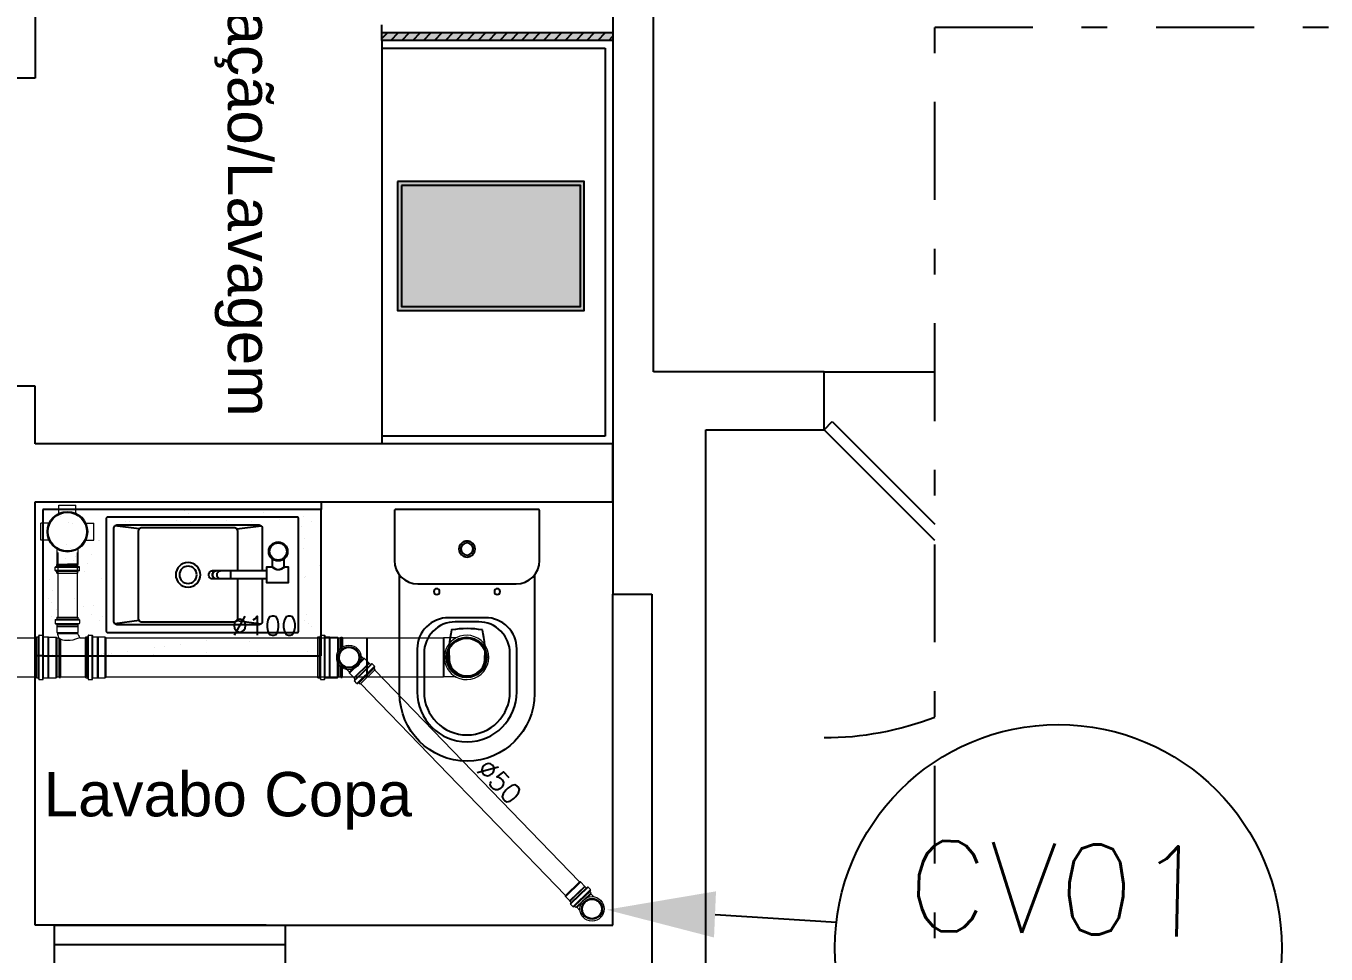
# Model space of a CAD drawing. Header units: millimetres. Extents: x 1573 to 2177, y 1587 to 1932.
# Drawn here: x 1903.74 to 1908.8, y 1916.92 to 1920.53 of the extents above; entities that cross this region are included whole.
import ezdxf
from ezdxf.enums import TextEntityAlignment as Align

# ---------------------------------------------------------------- set-up
doc = ezdxf.new("R2010")
doc.units = ezdxf.units.MM
doc.header["$LTSCALE"] = 0.03
doc.linetypes.add('DASHDOT', pattern=[25.4, 12.7, -6.35, 0, -6.35])
for name, color, linetype in [('-HIDRO', 8, 'Continuous'), ('A-PEN-C', 4, 'Continuous'), ('Esgoto', 2, 'Continuous'), ('PL5', 5, 'Continuous'), ('SANITÁRIO', 2, 'Continuous'), ('Texto-Tubos', 7, 'Continuous'), ('Tinterno', 9, 'Continuous')]:
    doc.layers.add(name, color=color, linetype=linetype)
doc.layers.add('TigreCad', color=2, linetype='Continuous', lineweight=13)
doc.styles.add('ARIAL', font='arial.ttf')
doc.styles.add('ROMANS', font='romans.shx', dxfattribs={"height": 0.1})
doc.styles.add('TCTUBOS-TXT', font='txt.shx')

# ---------------------------------------------------------------- blocks, each defined once
blk = doc.blocks.new('*E343')
at = {"layer": 'PL5'}
for start_param, end_param in [(6.280062, 6.283074), (3.141482, 3.144722)]:
    blk.add_ellipse((267.3897, 16.2106), major_axis=(-0.0103, 0), ratio=0.866025, start_param=start_param, end_param=end_param, dxfattribs=at)
blk = doc.blocks.new('trn1050p')
at = {"layer": 'TigreCad'}
for p, q in [((-57.6, 73.2), (-57.6, 63.8)), ((-56.9, 74.2), (-54, 75)), ((-56.6, 73.2), (56.6, 73.2)), ((-53.3, 80.4), (-53.3, 76)), ((-53.3, 80.4), (53.2, 80.4)), ((53.2, 80.4), (53.2, 76)), ((56.9, 74.2), (54, 75)), ((57.6, 73.2), (57.6, 63.8)), ((-56.7, 62.8), (-54.2, 62.6)), ((-56.6, 63.8), (56.6, 63.8)), ((-53.3, 61.6), (-53.3, 49.5)), ((-53.3, 49.5), (53.2, 49.5)), ((-53.3, 49.5), (-53, 49.2)), ((-53, 49.2), (-53, 29.5)), ((53.2, 49.5), (53, 49.2)), ((53, 49.2), (53, 29.5)), ((53.2, 61.6), (53.2, 49.5)), ((56.7, 62.8), (54.2, 62.6)), ((-53, 29.5), (53, 29.5)), ((-53, 29.5), (-50.8, 27.3)), ((-50.8, 21.1), (-52.3, 21)), ((-52.3, 21), (49.3, 21)), ((-52.3, 21), (-52.3, 18)), ((-52.3, 18), (47.6, 18)), ((-50.8, 17.9), (-52.3, 18)), ((-50.8, 27.3), (-50.8, 21.1)), ((-50.8, 21.1), (49.4, 21.1)), ((-50.8, 17.9), (-50.8, -47.6)), ((53, 29.5), (50.8, 27.3)), ((50.8, 27.3), (50.8, 24.3)), ((64.7, 27.1), (63.5, 26)), ((81.5, 27.1), (64.7, 27.1)), ((64.7, 27.1), (64.7, -27.1)), ((81.7, 27.3), (81.5, 27.1)), ((81.7, 27.3), (81.7, -27.4)), ((86.3, 27.3), (81.7, 27.3)), ((87.6, 30.9), (87.3, 28.3)), ((87.8, 30.8), (87.8, -30.8)), ((97.3, 31.8), (88.6, 31.8)), ((97.3, 30.8), (97.3, -30.8)), ((98.3, 31.1), (99.1, 28.1)), ((104.4, 27.3), (100, 27.3)), ((104.4, 27.3), (104.4, -27.4)), ((50.8, -32.8), (50.8, -47.6)), ((64.7, -27.1), (63.6, -26.1)), ((81.5, -27.1), (64.7, -27.1)), ((81.7, -27.4), (81.5, -27.1)), ((86.3, -27.4), (81.7, -27.4)), ((87.6, -30.9), (87.3, -28.3)), ((97.3, -31.8), (88.6, -31.8)), ((98.3, -31.1), (99.1, -28.1)), ((104.4, -27.4), (100, -27.4))]:
    blk.add_line(p, q, dxfattribs=at)
blk.add_lwpolyline([(51.2, -32, -0.027298), (47.1, -21.2, -0.106485), (44.2, 7.1, -0.145484), (51.2, 23.5, -0.158336)], format="xyb", dxfattribs=at)
for centre, radius, start, end in [((-56.6, 73.2), 1, 105, 180), ((-54.2, 76), 1, 285, 0), ((54.2, 76), 1, 180, 255), ((56.6, 73.2), 1, 0, 75), ((-56.6, 63.8), 1, 180, 265), ((-54.2, 61.6), 1, 0, 85), ((54.2, 61.6), 1, 95, 180), ((56.6, 63.8), 1, 275, 0), ((51.8, 24.3), 1, 180, 286.0322), ((82, -80.8), 108.3, 99.8299, 106.0322), ((86.3, 28.4), 1, 270, 355), ((88.6, 30.8), 1, 90, 175), ((97.3, 30.8), 1, 15, 90), ((100, 28.4), 1, 195, 270), ((51.8, -32.8), 1, 122.215, 180), ((82, -80.8), 57.6, 108.588, 122.215), ((86.3, -28.4), 1, 5, 90), ((88.6, -30.8), 1, 185, 270), ((97.3, -30.8), 1, 270, 345), ((100, -28.4), 1, 90, 165)]:
    blk.add_arc(centre, radius, start, end, dxfattribs=at)
at = {"layer": 'Tinterno'}
for p, q in [((-53.3, 75.2), (53.2, 75.2)), ((-53.3, 62.5), (53.2, 62.5)), ((-53, 49.2), (53, 49.2)), ((-50.8, 27.3), (50.8, 27.3)), ((-50.8, 17.9), (47.5, 17.9)), ((62.9, 25.3), (62.9, -26.4)), ((81.5, 27.1), (81.5, -27.1)), ((87.3, 27.3), (87.3, -27.4)), ((99.3, 27.3), (99.3, -27.4)), ((-50.8, -47.6), (50.8, -47.6))]:
    blk.add_line(p, q, dxfattribs=at)
blk = doc.blocks.new('j9n100s')
at = {"layer": 'TigreCad'}
for p, q in [((27.3, 50.8), (60, 50.8)), ((27.3, -50.8), (60, -50.8))]:
    blk.add_line(p, q, dxfattribs=at)
blk.add_circle((0, 0), 53.2, dxfattribs=at)
for start, end in [(61.785, 298.215), (298.215, 61.785)]:
    blk.add_arc((0, 0), 57.7, start, end, dxfattribs=at)
at = {"layer": 'Tinterno'}
blk.add_line((60, -50.8), (60, 50.8), dxfattribs=at)
blk.add_circle((0, 0), 51, dxfattribs=at)
blk = doc.blocks.new('11031030p')
at = {"layer": 'TigreCad'}
for p, q in [((0, -53.3), (0, 53.2)), ((0, 53.2), (4.4, 53.2)), ((6.2, 56.9), (5.4, 54)), ((7.2, 57.6), (16.6, 57.6)), ((7.2, -56.7), (7.2, 56.6)), ((16.6, -56.7), (16.6, 56.6)), ((17.6, 56.7), (17.8, 54.2)), ((18.8, 53.2), (30.9, 53.2)), ((30.9, 53.2), (31.2, 53)), ((50.9, 53), (31.2, 53)), ((50.9, 53), (53.1, 50.8)), ((53.1, -50.8), (53.1, 50.8)), ((0, -53.3), (4.4, -53.3)), ((6.2, -56.9), (5.4, -54)), ((7.2, -57.7), (16.6, -57.7)), ((17.6, -56.7), (17.8, -54.2)), ((18.8, -53.3), (30.9, -53.3)), ((30.9, -53.3), (31.2, -53)), ((31.2, -53), (50.9, -53)), ((50.9, -53), (53.1, -50.8))]:
    blk.add_line(p, q, dxfattribs=at)
for centre, start, end in [((4.4, 54.2), 270, 345), ((7.2, 56.6), 90, 165), ((16.6, 56.6), 5, 90), ((18.8, 54.2), 185, 270), ((4.4, -54.2), 15, 90), ((7.2, -56.7), 195, 270), ((16.6, -56.7), 270, 355), ((18.8, -54.2), 90, 175)]:
    blk.add_arc(centre, 1, start, end, dxfattribs=at)
at = {"layer": 'Tinterno'}
for p, q in [((5.2, -53.3), (5.2, 53.2)), ((17.9, -53.3), (17.9, 53.2)), ((30.9, 53.2), (30.9, -53.3)), ((31.2, 53), (31.2, -53)), ((50.9, 53), (50.9, -53))]:
    blk.add_line(p, q, dxfattribs=at)
blk = doc.blocks.new('trn1050s')
at = {"layer": 'TigreCad'}
for p, q in [((-80.4, -53.3), (-80.4, 53.3)), ((-80.4, 53.3), (-76, 53.3)), ((-74.2, 56.9), (-75, 54)), ((-73.2, 57.7), (-63.8, 57.7)), ((-73.2, -56.6), (-73.2, 56.7)), ((-63.8, -56.6), (-63.8, 56.7)), ((-62.8, 56.7), (-62.6, 54.2)), ((-61.6, 53.3), (-49.5, 53.3)), ((-49.5, -53.3), (-49.5, 53.3)), ((-49.5, 53.3), (-49.2, 53)), ((-49.2, 53), (-29.5, 53)), ((-29.5, 53), (-29.5, 11.9)), ((-29.5, 53), (-27.3, 50.8)), ((-27.3, 50.8), (-21.1, 50.8)), ((-21.1, 50.8), (-21, 52.3)), ((-21, 52.3), (-21, 23.9)), ((-21, 52.3), (-18, 52.3)), ((-18, 52.3), (-18, 26.2)), ((-17.9, 50.8), (-18, 52.3)), ((-17.9, 50.8), (47.6, 50.8)), ((-29.5, -53), (-29.5, -11.9)), ((-21, -52.3), (-21, -23.9)), ((-18, -52.3), (-18, -26.2)), ((-80.4, -53.3), (-76, -53.3)), ((-74.2, -56.9), (-75, -54)), ((-73.2, -57.6), (-63.8, -57.6)), ((-62.8, -56.7), (-62.6, -54.2)), ((-61.6, -53.3), (-49.5, -53.3)), ((-49.5, -53.3), (-49.2, -53)), ((-49.2, -53), (-29.5, -53)), ((-29.5, -53), (-27.3, -50.8)), ((-27.3, -50.8), (-21.1, -50.8)), ((-21.1, -50.8), (-21, -52.3)), ((-21, -52.3), (-18, -52.3)), ((-17.9, -50.8), (-18, -52.3)), ((-17.9, -50.8), (47.6, -50.8))]:
    blk.add_line(p, q, dxfattribs=at)
for radius in [31.8, 25.6]:
    blk.add_circle((0, 0), radius, dxfattribs=at)
for centre, start, end in [((-76, 54.2), 270, 345), ((-73.2, 56.7), 90, 165), ((-63.8, 56.7), 5, 90), ((-61.6, 54.2), 185, 270), ((-76, -54.2), 15, 90), ((-73.2, -56.6), 195, 270), ((-63.8, -56.6), 270, 355), ((-61.6, -54.2), 90, 175)]:
    blk.add_arc(centre, 1, start, end, dxfattribs=at)
at = {"layer": 'Tinterno'}
for p, q in [((-75.2, -53.3), (-75.2, 53.3)), ((-62.5, -53.3), (-62.5, 53.3)), ((-49.2, -53), (-49.2, 53)), ((-27.3, 50.8), (-27.3, 16.3)), ((-21.1, 50.8), (-21.1, 23.8)), ((-17.9, 50.8), (-17.9, 26.3)), ((47.6, -50.8), (47.6, 50.8)), ((-27.3, -50.8), (-27.3, -16.3)), ((-21.1, -50.8), (-21.1, -23.8)), ((-17.9, -50.8), (-17.9, -26.3))]:
    blk.add_line(p, q, dxfattribs=at)
blk.add_circle((0, 0), 27.3, dxfattribs=at)
blk = doc.blocks.new('j9n50s')
at = {"layer": 'TigreCad'}
for p, q in [((19.2, 25.4), (30.3, 25.4)), ((19.2, -25.4), (30.3, -25.4))]:
    blk.add_line(p, q, dxfattribs=at)
for radius in [31.8, 27.4]:
    blk.add_circle((0, 0), radius, dxfattribs=at)
at = {"layer": 'Tinterno'}
for p, q in [((30.3, 25.4), (30.3, 9.7)), ((30.3, -9.7), (30.3, -25.4))]:
    blk.add_line(p, q, dxfattribs=at)
blk.add_circle((0, 0), 25.6, dxfattribs=at)
blk = doc.blocks.new('j9n50d')
at = {"layer": 'TigreCad'}
for p, q in [((28.5, 25.4), (0, 25.4)), ((30.3, 27.2), (28.5, 25.4)), ((30.3, -27.1), (30.3, 27.2)), ((47.1, 27.2), (30.3, 27.2)), ((47.3, 27.4), (47.1, 27.2)), ((47.1, -27.1), (47.1, 27.2)), ((51.9, 27.4), (47.3, 27.4)), ((53.2, 30.9), (52.9, 28.3)), ((53.4, 30.8), (53.4, -30.8)), ((62.9, 31.8), (54.2, 31.8)), ((62.9, 30.8), (62.9, -30.8)), ((63.9, 31.1), (64.7, 28.1)), ((70, 27.4), (65.6, 27.4)), ((70, 27.4), (70, -27.4)), ((28.5, -25.3), (0, -25.3)), ((30.3, -27.1), (28.5, -25.3)), ((47.1, -27.1), (30.3, -27.1)), ((47.3, -27.4), (47.1, -27.1)), ((51.9, -27.4), (47.3, -27.4)), ((53.2, -30.9), (52.9, -28.3)), ((62.9, -31.8), (54.2, -31.8)), ((63.9, -31.1), (64.7, -28.1)), ((70, -27.4), (65.6, -27.4))]:
    blk.add_line(p, q, dxfattribs=at)
for centre, radius, start, end in [((0, 0), 25.4, 90, 270), ((51.9, 28.4), 1, 270, 355), ((54.2, 30.8), 1, 90, 175), ((62.9, 30.8), 1, 15, 90), ((65.6, 28.4), 1, 195, 270), ((51.9, -28.4), 1, 5, 90), ((54.2, -30.8), 1, 185, 270), ((62.9, -30.8), 1, 270, 345), ((65.6, -28.4), 1, 90, 165)]:
    blk.add_arc(centre, radius, start, end, dxfattribs=at)
at = {"layer": 'Tinterno'}
for p, q in [((28.5, -25.3), (28.5, 25.4)), ((47.3, -27.4), (47.3, 27.4)), ((52.9, 27.4), (52.9, -27.4)), ((64.9, 27.4), (64.9, -27.4))]:
    blk.add_line(p, q, dxfattribs=at)
blk = doc.blocks.new('11030602p')
at = {"layer": 'TigreCad'}
for p, q in [((0, 27.3), (4.4, 27.3)), ((0, -27.3), (0, 27.3)), ((6.1, 31.1), (5.3, 28.1)), ((7.1, 31.8), (15.8, 31.8)), ((7.1, -30.8), (7.1, 30.8)), ((15.8, -30.8), (15.8, 30.8)), ((16.8, 30.9), (17.1, 28.3)), ((18.1, 27.3), (22.7, 27.3)), ((22.7, 27.3), (23, 27.1)), ((39.7, 27.1), (23, 27.1)), ((39.7, 27.1), (41.5, 25.3)), ((41.5, -25.4), (41.5, 25.3)), ((0, -27.3), (4.4, -27.3)), ((6.1, -31.1), (5.3, -28.1)), ((7.1, -31.8), (15.8, -31.8)), ((16.8, -30.9), (17.1, -28.3)), ((18.1, -27.3), (22.7, -27.3)), ((22.7, -27.3), (23, -27.1)), ((39.7, -27.1), (23, -27.1)), ((39.7, -27.1), (41.5, -25.4))]:
    blk.add_line(p, q, dxfattribs=at)
for centre, start, end in [((4.4, 28.4), 270, 345), ((7.1, 30.8), 90, 165), ((15.8, 30.8), 5, 90), ((18.1, 28.4), 185, 270), ((4.4, -28.3), 15, 90), ((7.1, -30.8), 195, 270), ((15.8, -30.8), 270, 355), ((18.1, -28.3), 90, 175)]:
    blk.add_arc(centre, 1, start, end, dxfattribs=at)
at = {"layer": 'Tinterno'}
for p, q in [((5.1, -27.3), (5.1, 27.3)), ((17.1, -27.3), (17.1, 27.3)), ((22.7, 27.3), (22.7, -27.3)), ((23, -27.1), (23, 27.1)), ((39.7, 27.1), (39.7, -27.1))]:
    blk.add_line(p, q, dxfattribs=at)
blk = doc.blocks.new('27120195p')
at = {"layer": 'TigreCad'}
for p, q in [((21.8, 68.8), (-21.8, 68.8)), ((-21.8, 49), (-21.8, 68.8)), ((21.8, 49), (21.8, 68.8)), ((-68.8, -21.8), (-68.8, 21.8)), ((-49, 21.8), (-68.8, 21.8)), ((45.3, 27.1), (84.9, 27.1)), ((85.2, 27.3), (84.9, 27.1)), ((89.7, 27.3), (85.2, 27.3)), ((91, 30.9), (90.7, 28.3)), ((100.7, 31.8), (92, 31.8)), ((92, -30.8), (92, 30.8)), ((100.7, 30.8), (100.7, -30.8)), ((101.7, 31.1), (102.5, 28.1)), ((107.8, 27.3), (103.4, 27.3)), ((107.8, -27.4), (107.8, 27.3)), ((-49, -21.8), (-68.8, -21.8)), ((45.3, -27.2), (84.9, -27.2)), ((85.2, -27.4), (84.9, -27.2)), ((89.7, -27.4), (85.2, -27.4)), ((91, -30.9), (90.7, -28.3)), ((100.7, -31.8), (92, -31.8)), ((101.7, -31.1), (102.5, -28.1)), ((107.8, -27.4), (103.4, -27.4)), ((-21.8, -49), (-21.8, -68.8)), ((21.8, -49), (21.8, -68.8)), ((21.8, -68.8), (-21.8, -68.8))]:
    blk.add_line(p, q, dxfattribs=at)
blk.add_circle((0, 0), 52.8, dxfattribs=at)
for centre, radius, start, end in [((-23.3, 49), 1.5, 295.4103, 0), ((23.3, 49), 1.5, 180, 244.5897), ((-49, 23.3), 1.5, 270, 334.5897), ((89.7, 28.4), 1, 270, 355), ((92, 30.8), 1, 90, 175), ((100.7, 30.8), 1, 15, 90), ((103.4, 28.4), 1, 195, 270), ((-49, -23.3), 1.5, 25.4103, 90), ((89.7, -28.4), 1, 5, 90), ((92, -30.8), 1, 185, 270), ((100.7, -30.8), 1, 270, 345), ((103.4, -28.4), 1, 90, 165), ((-23.3, -49), 1.5, 0, 64.5897), ((23.3, -49), 1.5, 115.4103, 180)]:
    blk.add_arc(centre, radius, start, end, dxfattribs=at)
at = {"layer": 'Tinterno'}
for p, q in [((84.9, 27.1), (84.9, 0)), ((84.9, -27.2), (84.9, 0)), ((85.2, 27.3), (85.2, 0)), ((85.2, -27.4), (85.2, 0)), ((90.7, 27.3), (90.7, -27.4)), ((102.7, 27.3), (102.7, -27.4))]:
    blk.add_line(p, q, dxfattribs=at)
blk.add_circle((0, 0), 50.8, dxfattribs=at)

msp = doc.modelspace()

# ---------------------------------------------------------------- hatches: boundary and pattern name
at = {"layer": '-HIDRO'}
h = msp.add_hatch(color=256, dxfattribs=at)
h.dxf.hatch_style = 1
h.paths.add_polyline_path([(1906.0265, 1920.4756), (1905.1268, 1920.4756), (1905.1268, 1920.5056), (1906.0265, 1920.5056)])
h = msp.add_hatch(color=256, dxfattribs=at)
h.dxf.hatch_style = 1
h.paths.add_polyline_path([(1905.1884, 1919.9257), (1905.1884, 1919.4233), (1905.9157, 1919.4233), (1905.9157, 1919.9257)])

# ---------------------------------------------------------------- linework, layer by layer
for p, q in [((1903.7772, 1922.7722), (1903.7772, 1920.3279)), ((1906.0265, 1922.6267), (1906.0265, 1918.3186)), ((1906.1854, 1919.1838), (1906.1854, 1921.2022)), ((1905.1268, 1920.5056), (1905.1268, 1920.5356)), ((1905.1268, 1920.4823), (1905.1501, 1920.5056)), ((1905.1268, 1920.4756), (1905.1268, 1920.5056)), ((1905.1268, 1920.5056), (1906.0265, 1920.5056)), ((1906.0265, 1920.4756), (1905.1268, 1920.4756)), ((1905.1268, 1920.4756), (1905.1268, 1920.4456)), ((1905.1625, 1920.4756), (1905.1925, 1920.5056)), ((1905.2049, 1920.4756), (1905.2349, 1920.5056)), ((1905.2473, 1920.4756), (1905.2773, 1920.5056)), ((1905.2897, 1920.4756), (1905.3197, 1920.5056)), ((1905.3322, 1920.4756), (1905.3621, 1920.5056)), ((1905.3746, 1920.4756), (1905.4046, 1920.5056)), ((1905.417, 1920.4756), (1905.447, 1920.5056)), ((1905.4594, 1920.4756), (1905.4894, 1920.5056)), ((1905.5018, 1920.4756), (1905.5318, 1920.5056)), ((1905.5442, 1920.4756), (1905.5742, 1920.5056)), ((1905.5866, 1920.4756), (1905.6166, 1920.5056)), ((1905.629, 1920.4756), (1905.659, 1920.5056)), ((1905.6715, 1920.4756), (1905.7015, 1920.5056)), ((1905.7139, 1920.4756), (1905.7439, 1920.5056)), ((1905.7563, 1920.4756), (1905.7863, 1920.5056)), ((1905.7987, 1920.4756), (1905.8287, 1920.5056)), ((1905.8411, 1920.4756), (1905.8711, 1920.5056)), ((1905.8835, 1920.4756), (1905.9135, 1920.5056)), ((1905.9259, 1920.4756), (1905.9559, 1920.5056)), ((1905.9684, 1920.4756), (1905.9983, 1920.5056)), ((1906.0108, 1920.4756), (1906.0265, 1920.4914)), ((1905.1268, 1920.4456), (1905.1268, 1918.9334)), ((1905.1268, 1920.4456), (1905.9965, 1920.4456)), ((1905.9965, 1920.4456), (1905.9965, 1918.9334)), ((1903.7772, 1920.3279), (1903.5523, 1920.3279)), ((1906.8497, 1919.1838), (1906.1854, 1919.1838)), ((1906.8497, 1919.1838), (1907.2816, 1919.1838)), ((1906.8497, 1918.9589), (1906.8497, 1919.1838)), ((1903.7772, 1919.1283), (1903.5523, 1919.1283)), ((1903.7772, 1918.9034), (1903.7772, 1919.1283)), ((1906.8497, 1918.9589), (1906.8815, 1918.9907)), ((1906.8815, 1918.9907), (1907.2816, 1918.5906)), ((1906.3894, 1916.1383), (1906.3894, 1918.9589)), ((1906.3894, 1918.9589), (1906.8497, 1918.9589)), ((1907.2816, 1918.527), (1906.8497, 1918.9589)), ((1906.0265, 1918.9034), (1903.7772, 1918.9034)), ((1904.6769, 1918.9034), (1903.7772, 1918.9034)), ((1905.9965, 1918.9334), (1905.1268, 1918.9334)), ((1905.1268, 1918.9334), (1905.1268, 1918.9034)), ((1906.0265, 1918.6785), (1906.0265, 1918.9034)), ((1903.7772, 1917.029), (1903.7772, 1918.6785)), ((1903.7772, 1918.6785), (1906.0265, 1918.6785)), ((1904.8913, 1918.6485), (1903.8072, 1918.6485)), ((1903.8072, 1918.6485), (1903.8072, 1918.0786)), ((1903.824, 1918.6466), (1903.824, 1918.6466)), ((1904.0536, 1918.6468), (1904.0536, 1918.6468)), ((1904.3585, 1918.6442), (1904.3585, 1918.6442)), ((1904.6678, 1918.6374), (1904.6678, 1918.6374)), ((1904.8913, 1918.6785), (1904.8913, 1918.6485)), ((1903.8741, 1918.6195), (1903.8741, 1918.6195)), ((1903.9062, 1918.599), (1903.9062, 1918.599)), ((1903.9216, 1918.5943), (1903.9216, 1918.5943)), ((1904.1113, 1918.6199), (1904.1113, 1918.6199)), ((1904.1273, 1918.6017), (1904.1273, 1918.6017)), ((1904.1434, 1918.5995), (1904.1434, 1918.5995)), ((1904.3267, 1918.6042), (1904.3267, 1918.6042)), ((1904.3485, 1918.6204), (1904.3485, 1918.6204)), ((1904.3725, 1918.6313), (1904.3725, 1918.6313)), ((1904.3806, 1918.5999), (1904.3806, 1918.5999)), ((1904.5216, 1918.6033), (1904.5216, 1918.6033)), ((1904.5857, 1918.6208), (1904.5857, 1918.6208)), ((1904.6178, 1918.6003), (1904.6178, 1918.6003)), ((1904.7273, 1918.6107), (1904.7273, 1918.6107)), ((1904.8229, 1918.6212), (1904.8229, 1918.6212)), ((1904.8551, 1918.6008), (1904.8551, 1918.6008)), ((1903.8246, 1918.5799), (1903.8246, 1918.5799)), ((1904.816, 1918.58), (1904.816, 1918.58)), ((1903.8297, 1918.5238), (1903.8297, 1918.5238)), ((1903.9005, 1918.5104), (1903.9005, 1918.5104)), ((1903.9145, 1918.4976), (1903.9145, 1918.4976)), ((1904.0218, 1918.5254), (1904.0218, 1918.5254)), ((1904.0291, 1918.5263), (1904.0291, 1918.5263)), ((1904.8239, 1918.4944), (1904.8239, 1918.4944)), ((1904.824, 1918.5344), (1904.824, 1918.5344)), ((1903.8943, 1918.4586), (1903.8943, 1918.4586)), ((1903.9264, 1918.4475), (1903.9264, 1918.4475)), ((1903.9339, 1918.4638), (1903.9339, 1918.4638)), ((1903.9808, 1918.4369), (1903.9808, 1918.4369)), ((1903.9958, 1918.472), (1903.9958, 1918.472)), ((1904.7015, 1918.426), (1904.7015, 1918.4548)), ((1904.7467, 1918.427), (1904.7467, 1918.456)), ((1903.9356, 1918.4287), (1903.9356, 1918.4287)), ((1903.9677, 1918.4083), (1903.9677, 1918.4083)), ((1904.8243, 1918.3838), (1904.8243, 1918.3838)), ((1904.8288, 1918.3876), (1904.8288, 1918.3876)), ((1904.8845, 1918.4305), (1904.8845, 1918.4305)), ((1904.8863, 1918.392), (1904.8863, 1918.392)), ((1903.8345, 1918.377), (1903.8345, 1918.377)), ((1903.8461, 1918.3342), (1903.8461, 1918.3342)), ((1904.0339, 1918.3795), (1904.0339, 1918.3795)), ((1903.8276, 1918.3005), (1903.8276, 1918.3005)), ((1903.8416, 1918.2877), (1903.8416, 1918.2877)), ((1903.9312, 1918.3007), (1903.9312, 1918.3007)), ((1906.0265, 1917.029), (1906.0265, 1918.3186)), ((1906.0265, 1918.3186), (1906.1794, 1918.3186)), ((1906.0265, 1918.3186), (1906.1794, 1918.3186)), ((1906.1794, 1918.3186), (1906.1794, 1916.804)), ((1906.1794, 1918.3186), (1906.1794, 1916.1383)), ((1903.861, 1918.257), (1903.861, 1918.257)), ((1903.9645, 1918.2706), (1903.9645, 1918.2706)), ((1903.9971, 1918.238), (1903.9971, 1918.238)), ((1904.0041, 1918.2758), (1904.0041, 1918.2758)), ((1904.0387, 1918.2328), (1904.0387, 1918.2328)), ((1904.8336, 1918.2408), (1904.8336, 1918.2408)), ((1903.8393, 1918.2302), (1903.8393, 1918.2302)), ((1904.0292, 1918.2175), (1904.0292, 1918.2175)), ((1904.8269, 1918.215), (1904.8269, 1918.215)), ((1904.8409, 1918.2021), (1904.8409, 1918.2021)), ((1904.8549, 1918.1906), (1904.8549, 1918.1906)), ((1903.9076, 1918.1434), (1903.9076, 1918.1434)), ((1903.936, 1918.1539), (1903.936, 1918.1539)), ((1903.9837, 1918.1574), (1903.9837, 1918.1574)), ((1903.9978, 1918.1446), (1903.9978, 1918.1446)), ((1904.4448, 1918.1366), (1904.4448, 1918.1366)), ((1904.6119, 1918.1352), (1904.6119, 1918.1352)), ((1904.8565, 1918.1452), (1904.8565, 1918.1452)), ((1903.8441, 1918.0834), (1903.8441, 1918.0834)), ((1904.0347, 1918.0826), (1904.0347, 1918.0826)), ((1904.0435, 1918.086), (1904.0435, 1918.086)), ((1904.064, 1918.0839), (1904.064, 1918.0839)), ((1904.0744, 1918.0879), (1904.0744, 1918.0879)), ((1904.1363, 1918.096), (1904.1363, 1918.096)), ((1904.2384, 1918.085), (1904.2384, 1918.085)), ((1904.2398, 1918.1096), (1904.2398, 1918.1096)), ((1904.2794, 1918.1148), (1904.2794, 1918.1148)), ((1904.3414, 1918.123), (1904.3414, 1918.123)), ((1904.3689, 1918.0812), (1904.3689, 1918.0812)), ((1904.4441, 1918.0925), (1904.4441, 1918.0925)), ((1904.6435, 1918.095), (1904.6435, 1918.095)), ((1904.8384, 1918.0941), (1904.8384, 1918.0941)), ((1903.8072, 1918.0786), (1903.7772, 1918.0786)), ((1903.7772, 1917.029), (1903.7772, 1917.9287)), ((1903.8522, 1917.029), (1903.7772, 1917.029)), ((1904.6769, 1917.029), (1903.7772, 1917.029)), ((1903.8522, 1917.029), (1904.7519, 1917.029)), ((1903.8522, 1916.804), (1903.8522, 1917.029)), ((1904.7519, 1916.804), (1904.7519, 1917.029)), ((1904.7519, 1917.029), (1906.0265, 1917.029)), ((1903.8522, 1916.954), (1904.7519, 1916.954))]:
    msp.add_line(p, q, dxfattribs=at)
at = {"layer": '-HIDRO', "linetype": 'DASHDOT'}
for p, q in [((1907.2816, 1920.5274), (1909.0023, 1920.5274)), ((1907.2816, 1899.1666), (1907.2816, 1920.5274))]:
    msp.add_line(p, q, dxfattribs=at)
at = {"layer": '-HIDRO', "linetype": 'Continuous'}
for p, q in [((1904.8913, 1918.0786), (1904.8913, 1918.6485)), ((1903.8072, 1918.0786), (1904.8913, 1918.0786))]:
    msp.add_line(p, q, dxfattribs=at)
at = {"layer": '-HIDRO'}
for points in [[(1905.1884, 1919.9257), (1905.1884, 1919.4233), (1905.9157, 1919.4233), (1905.9157, 1919.9257)], [(1905.2034, 1919.9107), (1905.2034, 1919.4383), (1905.9007, 1919.4383), (1905.9007, 1919.9107)]]:
    msp.add_lwpolyline(points, close=True, dxfattribs=at)
for points in [[(1905.1802, 1918.6485, 0.414232), (1905.1761, 1918.6444), (1905.1761, 1918.4498, 0.414213), (1905.268, 1918.358), (1905.6498, 1918.358, 0.414213), (1905.7417, 1918.4498), (1905.7417, 1918.6444, 0.414195), (1905.7377, 1918.6485)], [(1904.8029, 1918.611, 0.414214), (1904.7954, 1918.6185), (1904.0606, 1918.6185, 0.414214), (1904.0531, 1918.611), (1904.0531, 1918.1761, 0.414214), (1904.0606, 1918.1686), (1904.7954, 1918.1686, 0.414214), (1904.8029, 1918.1761)], [(1905.4589, 1918.5253, 1), (1905.4589, 1918.4629, 1)], [(1905.4589, 1918.5177, 1), (1905.4589, 1918.4705, 1)], [(1904.4203, 1918.3935, 1), (1904.3243, 1918.3935, 1)], [(1904.4061, 1918.3935, 1), (1904.3386, 1918.3935, 1)], [(1904.6991, 1918.4236), (1904.6776, 1918.4236), (1904.6776, 1918.3635), (1904.7634, 1918.3635), (1904.7634, 1918.4236), (1904.7491, 1918.4236), (1904.7474, 1918.4224), (1904.7459, 1918.4213), (1904.7445, 1918.4204), (1904.743, 1918.4194), (1904.7418, 1918.4187), (1904.7406, 1918.418), (1904.7393, 1918.4173), (1904.7386, 1918.4169), (1904.738, 1918.4166), (1904.7373, 1918.4162), (1904.7365, 1918.4159), (1904.7358, 1918.4155), (1904.7351, 1918.4152), (1904.7343, 1918.4149), (1904.7335, 1918.4145), (1904.7327, 1918.4143), (1904.7319, 1918.414), (1904.7311, 1918.4137), (1904.7302, 1918.4135), (1904.7294, 1918.4133), (1904.7285, 1918.4131), (1904.7276, 1918.4129), (1904.7267, 1918.4128), (1904.7258, 1918.4127), (1904.7249, 1918.4127), (1904.724, 1918.4127), (1904.7231, 1918.4127), (1904.7222, 1918.4128), (1904.7213, 1918.4128), (1904.7204, 1918.413), (1904.7195, 1918.4131), (1904.7186, 1918.4133), (1904.7178, 1918.4136), (1904.7169, 1918.4138), (1904.7161, 1918.4141), (1904.7153, 1918.4143), (1904.7145, 1918.4146), (1904.7137, 1918.415), (1904.713, 1918.4153), (1904.7122, 1918.4156), (1904.7115, 1918.416), (1904.7108, 1918.4163), (1904.7101, 1918.4167), (1904.7094, 1918.417), (1904.7081, 1918.4178), (1904.7068, 1918.4185), (1904.7057, 1918.4192), (1904.7046, 1918.4199), (1904.7031, 1918.4208), (1904.7022, 1918.4214, -0.006646)], [(1905.341, 1918.3396, 1), (1905.341, 1918.3168, 1)], [(1905.5768, 1918.3396, 1), (1905.5768, 1918.3168, 1)], [(1905.3867, 1918.2265, 0.414214), (1905.265, 1918.1048), (1905.265, 1917.9374, 1), (1905.6529, 1917.9374), (1905.6529, 1918.1048, 0.414214), (1905.5312, 1918.2265)], [(1905.4132, 1918.21, 0.414214), (1905.2915, 1918.0883), (1905.2915, 1917.9374, 1), (1905.6263, 1917.9374), (1905.6263, 1918.0883, 0.414214), (1905.5046, 1918.21)], [(1905.5192, 1918.1791, 0.080388), (1905.3986, 1918.1791, 0.078063), (1905.3899, 1918.0572, 0.074711), (1905.393, 1918.044, 0.675472), (1905.5248, 1918.044, 0.074711), (1905.528, 1918.0572, 0.078063)]]:
    msp.add_lwpolyline(points, format="xyb", close=True, dxfattribs=at)
for points in [[(1904.0875, 1918.5841, -0.198917), (1904.0981, 1918.5885), (1904.6466, 1918.5885, -0.414214), (1904.6616, 1918.5735), (1904.6616, 1918.409)], [(1904.0875, 1918.203, -0.198907), (1904.0831, 1918.2136), (1904.0831, 1918.5735, -0.198908), (1904.0875, 1918.5841)], [(1904.5665, 1918.409), (1904.5665, 1918.5615, 0.414214), (1904.5515, 1918.5765), (1904.1931, 1918.5765, 0.414214), (1904.1781, 1918.5615), (1904.1781, 1918.2256, 0.414214), (1904.1931, 1918.2106), (1904.3723, 1918.2106), (1904.5515, 1918.2106, 0.414214), (1904.5665, 1918.2256), (1904.5665, 1918.378)], [(1904.7015, 1918.426, -0.414213), (1904.6991, 1918.4236)], [(1904.7015, 1918.426, 0.006968), (1904.7043, 1918.4237), (1904.7047, 1918.4234), (1904.706, 1918.4223), (1904.7069, 1918.4216), (1904.708, 1918.4209), (1904.7091, 1918.4201), (1904.7102, 1918.4193), (1904.7108, 1918.4189), (1904.7114, 1918.4185), (1904.7121, 1918.4181), (1904.7127, 1918.4178), (1904.7134, 1918.4174), (1904.714, 1918.417), (1904.7147, 1918.4167), (1904.7154, 1918.4163), (1904.7161, 1918.416), (1904.7169, 1918.4157), (1904.7176, 1918.4154), (1904.7184, 1918.4152), (1904.7192, 1918.4149), (1904.7199, 1918.4147), (1904.7203, 1918.4146), (1904.7207, 1918.4145), (1904.7211, 1918.4145), (1904.7215, 1918.4144), (1904.7219, 1918.4143), (1904.7224, 1918.4143), (1904.7228, 1918.4143), (1904.7232, 1918.4142), (1904.7236, 1918.4142), (1904.724, 1918.4142), (1904.7244, 1918.4142), (1904.7248, 1918.4142), (1904.7252, 1918.4142), (1904.7256, 1918.4143), (1904.7261, 1918.4143), (1904.7265, 1918.4144), (1904.7269, 1918.4144), (1904.7273, 1918.4145), (1904.7277, 1918.4146), (1904.7281, 1918.4147), (1904.7289, 1918.4148), (1904.7296, 1918.4151), (1904.7304, 1918.4153), (1904.7312, 1918.4156), (1904.7319, 1918.4159), (1904.7326, 1918.4162), (1904.7333, 1918.4166), (1904.734, 1918.4169), (1904.7347, 1918.4173), (1904.7354, 1918.4176), (1904.736, 1918.418), (1904.7366, 1918.4184), (1904.7373, 1918.4188), (1904.7379, 1918.4192), (1904.7384, 1918.4196), (1904.7396, 1918.4203), (1904.7406, 1918.4211), (1904.7416, 1918.4219), (1904.7426, 1918.4226), (1904.7438, 1918.4236), (1904.7452, 1918.4247), (1904.7467, 1918.426), (1904.7467, 1918.427)], [(1904.7491, 1918.4236, -0.414213), (1904.7467, 1918.426)], [(1905.7213, 1918.3921), (1905.7213, 1917.9304, -1), (1905.1965, 1917.9304), (1905.1965, 1918.3921)], [(1904.6616, 1918.378), (1904.6616, 1918.2136, -0.414214), (1904.6466, 1918.1986), (1904.0981, 1918.1986, -0.198917), (1904.0875, 1918.203)]]:
    msp.add_lwpolyline(points, format="xyb", dxfattribs=at)
for points in [[(1904.1825, 1918.5721), (1904.0875, 1918.5841)], [(1904.5621, 1918.5721), (1904.6572, 1918.5841)], [(1904.4808, 1918.409), (1904.4662, 1918.409)], [(1904.5381, 1918.409), (1904.4818, 1918.409)], [(1904.6776, 1918.409), (1904.5381, 1918.409)], [(1904.5381, 1918.409), (1904.5381, 1918.378)], [(1904.4808, 1918.3781), (1904.4662, 1918.3781)], [(1904.5381, 1918.378), (1904.4818, 1918.378)], [(1904.6776, 1918.378), (1904.5381, 1918.378)], [(1904.1825, 1918.215), (1904.0875, 1918.203)], [(1904.5621, 1918.215), (1904.6572, 1918.203)]]:
    msp.add_lwpolyline(points, dxfattribs=at)
for radius in [0.0369, 0.035, 0.0334]:
    msp.add_circle((1904.7234, 1918.4846), radius, dxfattribs=at)
msp.add_arc((1906.8497, 1918.9589), 1.1996, 270, 291.1002, dxfattribs=at)
at = {"layer": '-HIDRO', "extrusion": (0, 0, -1)}
for centre, major_axis, start_param, end_param in [((1904.4662, 1918.3935), (0, 0.0155), 3.141482, 5.329696), ((1904.4662, 1918.3935), (0, 0.0155), -0.953489, -0.000111), ((1904.4808, 1918.3935), (0, 0.0155), 3.141482, 5.329696), ((1904.4808, 1918.3935), (0, 0.0146), 4.103255, 5.320585), ((1904.4818, 1918.3935), (0, 0.0155), 3.141593, 6.283185), ((1904.4808, 1918.3935), (0, 0.0155), -0.953489, -0.000111), ((1904.4987, 1918.3935), (0, 0.0155), 3.141593, 6.283185)]:
    msp.add_ellipse(centre, major_axis=major_axis, ratio=0.866025, start_param=start_param, end_param=end_param, dxfattribs=at)
at = {"layer": 'A-PEN-C'}
msp.add_line((1906.425, 1917.0707), (1906.8979, 1917.0408), dxfattribs=at)
msp.add_circle((1907.7623, 1916.94), 0.8703, dxfattribs=at)
msp.add_solid([(1906.003, 1917.0889), (1906.4289, 1917.1607), (1906.4211, 1916.9808)], dxfattribs=at)
at = {"layer": 'Esgoto', "ltscale": 100}
msp.add_circle((1905.4573, 1918.0718), 0.075, dxfattribs=at)
at = {"layer": 'TigreCad', "ltscale": 100}
for p, q in [((1903.8646, 1918.4802), (1903.8646, 1918.2283)), ((1903.9407, 1918.4802), (1903.9407, 1918.2283)), ((1895.1701, 1918.148), (1903.7817, 1918.148)), ((1904.0533, 1918.148), (1905.3674, 1918.148)), ((1895.1701, 1917.9956), (1903.7817, 1917.9956)), ((1904.0533, 1917.9956), (1905.3674, 1917.9956)), ((1905.8968, 1917.1976), (1905.0993, 1918.0227)), ((1905.8421, 1917.1448), (1905.0446, 1917.9699))]:
    msp.add_line(p, q, dxfattribs=at)

# ---------------------------------------------------------------- block references
at = {"layer": '-HIDRO', "xscale": -1.499526596727748, "yscale": 1.499526596727748, "zscale": 1.499526596727748, "rotation": 270}
msp.add_blockref('*E343', (1880.1726, 1517.4355), dxfattribs=at)
at = {"layer": 'SANITÁRIO', "ltscale": 100, "xscale": 0.00149965155, "yscale": 0.00149965155, "zscale": 0.00149965155}
msp.add_blockref('11031030p', (1903.9736, 1918.0718), dxfattribs=at)
at = {"layer": 'SANITÁRIO', "ltscale": 100, "xscale": 0.00149965155, "yscale": 0.00149965155, "zscale": 0.00149965155, "rotation": 134.0250820975934}
msp.add_blockref('11030602p', (1905.9127, 1917.1265), dxfattribs=at)
at = {"layer": 'TigreCad', "ltscale": 100, "xscale": 0.00149965155, "yscale": 0.00149965155, "zscale": 0.00149965155}
for name, p, rotation in [('27120195p', (1903.9023, 1918.5616), 270), ('trn1050p', (1903.9022, 1918.0718), 90), ('j9n50d', (1904.999, 1918.0718), 314.0250820977236), ('j9n100s', (1905.4573, 1918.0718), 180), ('j9n50s', (1905.9458, 1917.0922), 134.0250820977144)]:
    msp.add_blockref(name, p, dxfattribs=dict(at, rotation=rotation))
msp.add_blockref('trn1050s', (1904.999, 1918.0718), dxfattribs=at)

# ---------------------------------------------------------------- texts
at = {"style": 'ARIAL'}
msp.add_text('Esterilização/Lavagem', height=0.172745, rotation=270, dxfattribs=at).set_placement((1904.6137, 1920.2228), align=Align.MIDDLE_CENTER)
msp.add_text('Lavabo Copa', height=0.172745, dxfattribs=at).set_placement((1904.5275, 1917.5391), align=Align.MIDDLE_CENTER)
at = {"layer": 'A-PEN-C', "style": 'ROMANS'}
msp.add_text('CV01', height=0.35092, rotation=358.7108, dxfattribs=at).set_placement((1907.7635, 1916.9956), align=Align.CENTER)
at = {"layer": 'Texto-Tubos', "ltscale": 100, "style": 'TCTUBOS-TXT'}
msp.add_text('%%C100', height=0.07498, dxfattribs=at).set_placement((1904.6705, 1918.1579), align=Align.CENTER)
msp.add_text('%%C50', height=0.07498, rotation=314.0251, dxfattribs=at).set_placement((1905.5581, 1917.5626), align=Align.CENTER)

doc.saveas('drawing.dxf')
